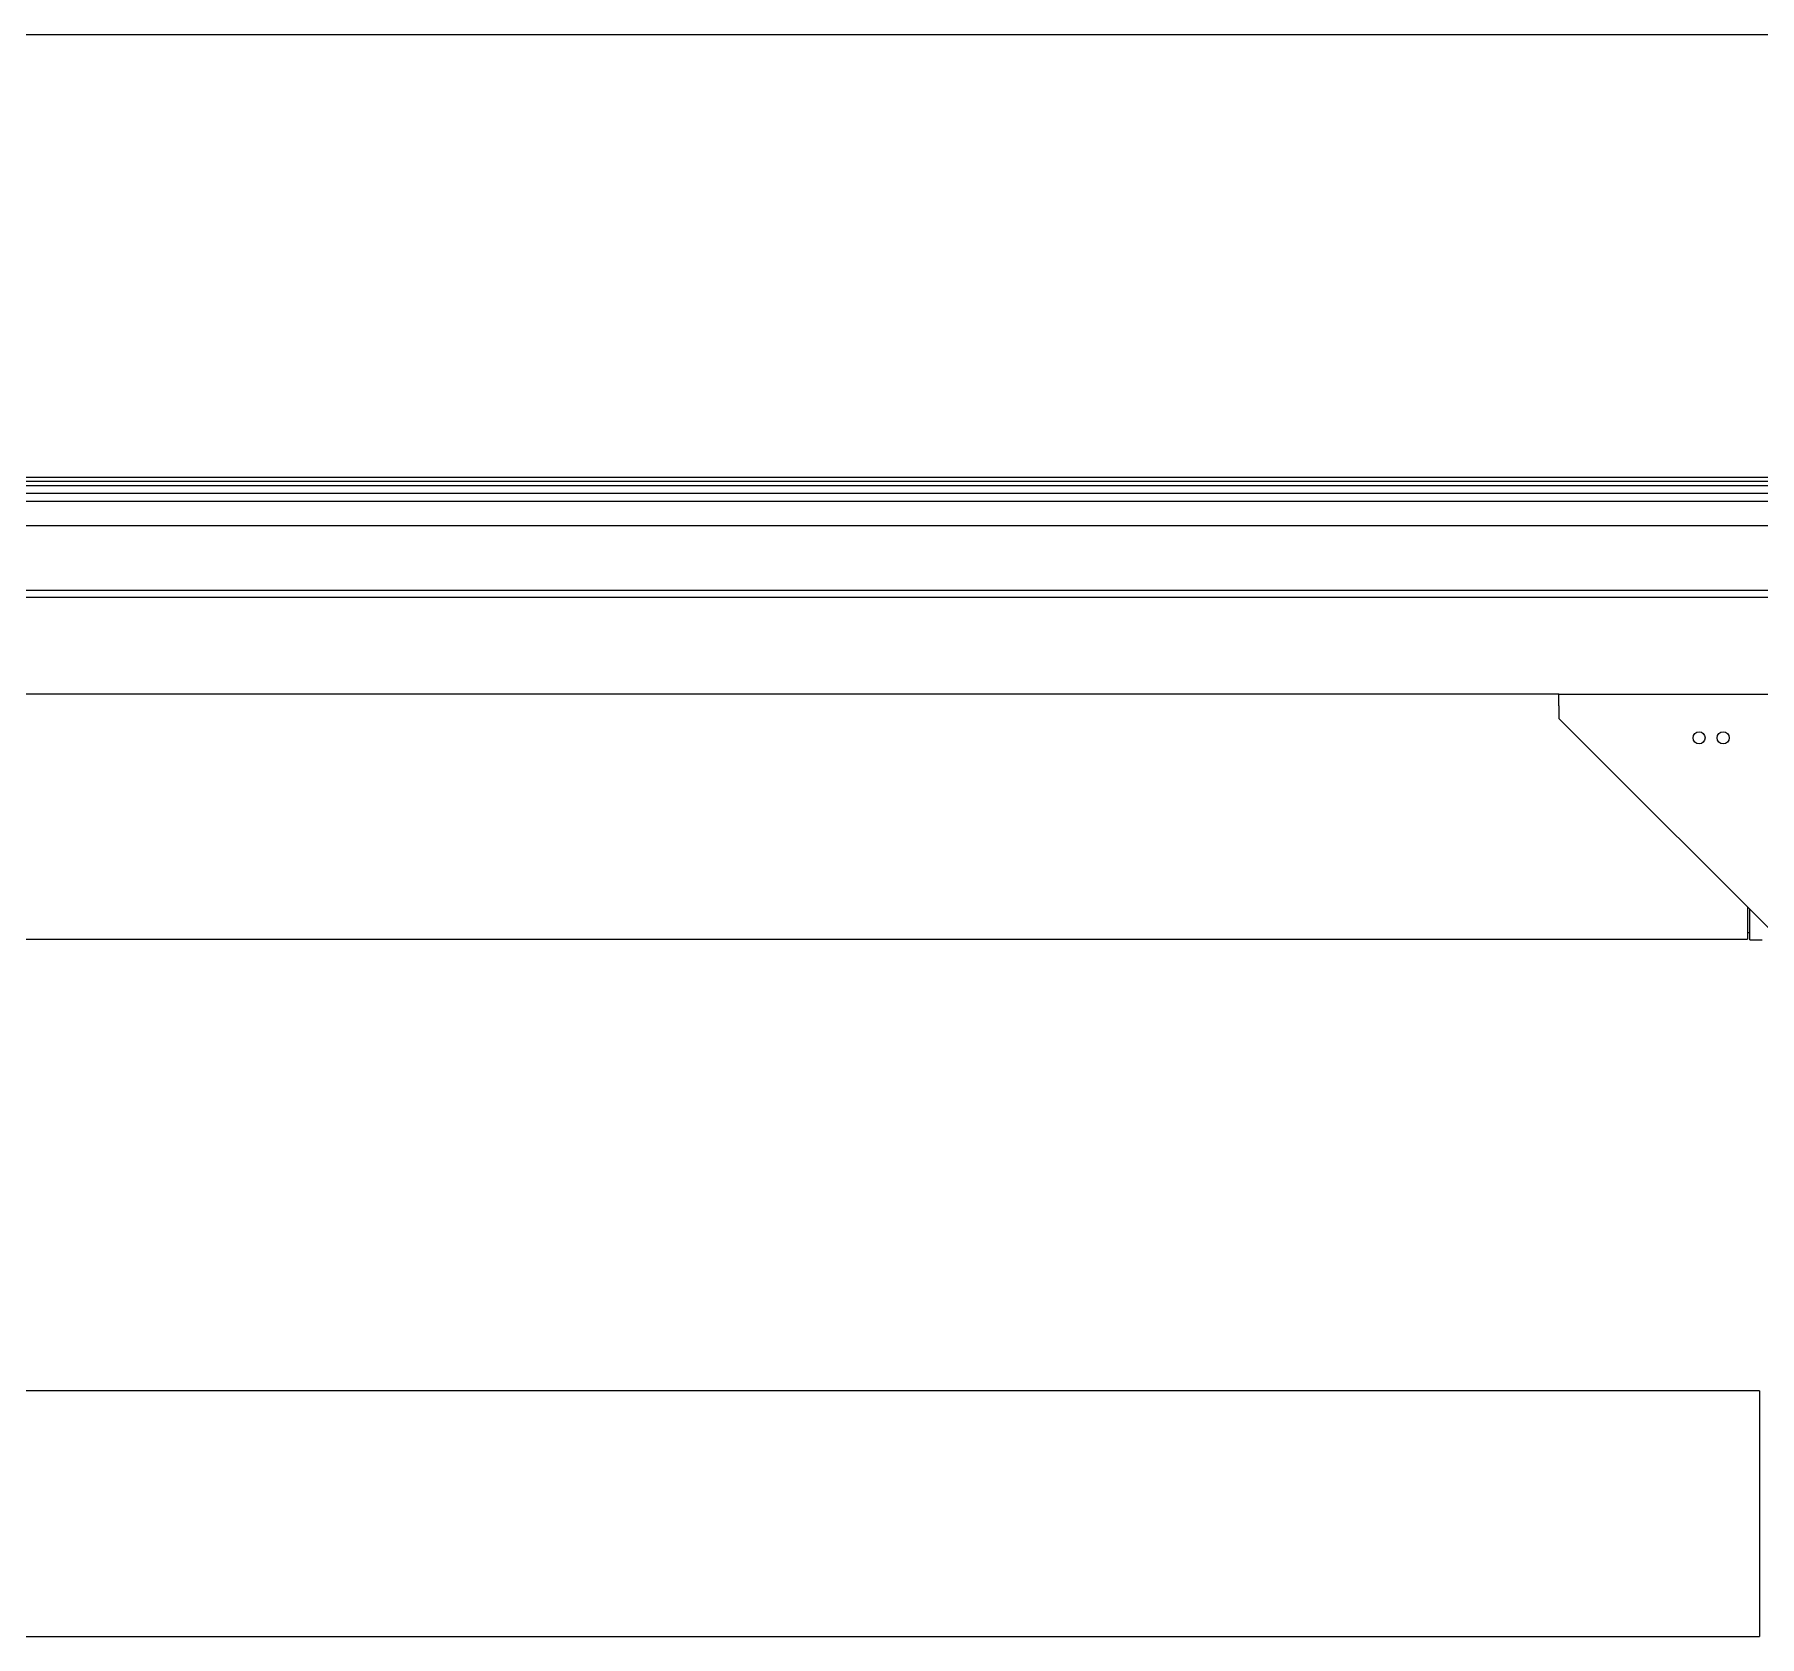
# Model space of a CAD drawing. Header units: inches. Extents: x -605 to 2991212, y -2872845 to 0.
# Drawn here: x 2771809 to 2772523, y -2487812 to -2487149 of the extents above; entities that cross this region are included whole.
import ezdxf

# ---------------------------------------------------------------- set-up
doc = ezdxf.new("R2010")
doc.units = ezdxf.units.IN
doc.header["$LTSCALE"] = 600
doc.header["$MEASUREMENT"] = 0
doc.layers.add('GB', color=6, linetype='Continuous', lineweight=20)
doc.layers.add('PV_STEEL LINE', color=7, linetype='Continuous', lineweight=0)

# ---------------------------------------------------------------- blocks, each defined once
blk = doc.blocks.new('*U1330')
at = {"color": 7, "linetype": 'Continuous', "lineweight": 15}
for p, q in [((688525.58, -227652.88), (684535.58, -227652.88)), ((688400.58, -227692.88), (684660.58, -227692.88)), ((688400.58, -227692.88), (688502.58, -227692.88)), ((688400.58, -227697.62), (688400.58, -227692.88)), ((688400.58, -227697.62), (688400.58, -227702.88)), ((688400.58, -227702.88), (688520.58, -227822.88)), ((688478.58, -227780.88), (688478.58, -227794.16)), ((688479.58, -227794.46), (688479.58, -227781.88)), ((684582.58, -227794.16), (688478.58, -227794.16)), ((688478.58, -227791.36), (688479.58, -227791.36)), ((688479.58, -227794.46), (688484.72, -227794.46)), ((688483.58, -227981.08), (684577.58, -227981.08)), ((688483.58, -227981.08), (688483.58, -228048)), ((688483.58, -228048), (688483.58, -228082.68)), ((684577.58, -228082.68), (688483.58, -228082.68))]:
    blk.add_line(p, q, dxfattribs=at)
for centre in [(688458.58, -227710.88), (688468.58, -227710.88)]:
    blk.add_circle(centre, 2.5, dxfattribs=at)
at = {"layer": 'PV_STEEL LINE', "color": 250, "linetype": 'ByBlock'}
for p, q in [((684538.58, -227603.01), (688522.58, -227603.01)), ((684538.58, -227623.01), (688522.58, -227623.01))]:
    blk.add_line(p, q, dxfattribs=at)
at = {"layer": 'PV_STEEL LINE', "color": 252, "linetype": 'ByBlock'}
for p, q in [((684538.58, -227604.72), (688522.58, -227604.72)), ((684538.58, -227606.43), (688522.58, -227606.43)), ((684538.58, -227609.65), (688522.58, -227609.65)), ((684538.58, -227613.01), (688522.58, -227613.01))]:
    blk.add_line(p, q, dxfattribs=at)
blk = doc.blocks.new('45B')
at = {"layer": 'PV_STEEL LINE', "color": 8, "linetype": 'ByBlock'}
blk.add_blockref('*U1330', (1487771.1, -2582564.98), dxfattribs=at)

msp = doc.modelspace()

# ---------------------------------------------------------------- linework, layer by layer
at = {"layer": 'GB', "color": 1}
msp.add_lwpolyline([(2767404.61, -2487149.1), (2773704.66, -2487149.1), (2773704.66, -2487379.1), (2767404.61, -2487379.1)], close=True, dxfattribs=at)

# ---------------------------------------------------------------- block references
msp.add_blockref('45B', (596267.93, 322835.77), dxfattribs=at)

doc.saveas('drawing.dxf')
